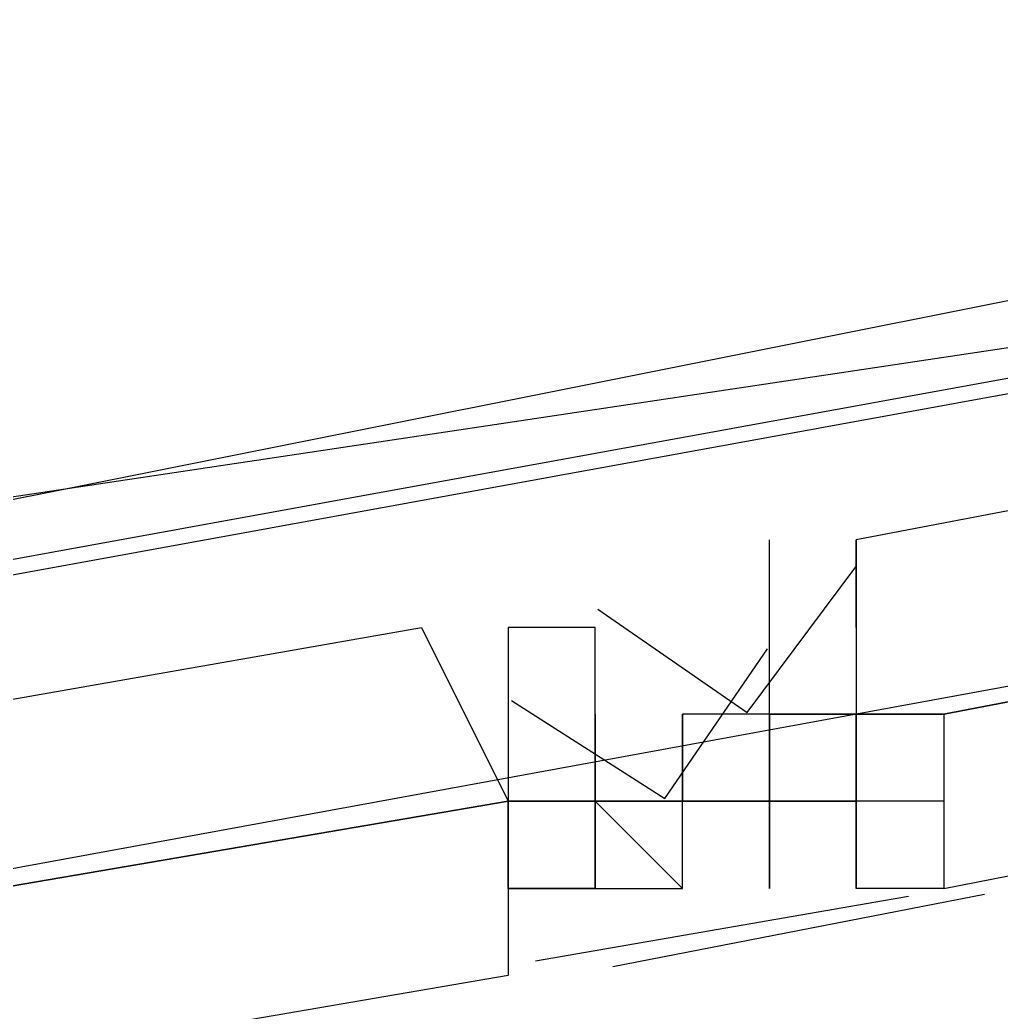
# Model space of a CAD drawing. Header units: feet. Extents: x -84 to 198, y -22 to 181.
# Drawn here: x 80.0052 to 80.1555, y 17.3055 to 17.4575 of the extents above; entities that cross this region are included whole.
import ezdxf

# ---------------------------------------------------------------- set-up
doc = ezdxf.new("R2010")
doc.units = ezdxf.units.FT
doc.layers.add('A-LINEA', color=7, linetype='CONTINUOUS')

msp = doc.modelspace()

# ---------------------------------------------------------------- linework, layer by layer
at = {"layer": 'A-LINEA'}
for p, q in [((80.12, 17.3778), (80.12, 17.3778)), ((80.12, 17.3778), (80.12, 17.3778)), ((80.1333, 17.3778), (80.1333, 17.3778)), ((80.1333, 17.3778), (80.1333, 17.3778)), ((80.1333, 17.3644), (80.1333, 17.3778)), ((80.1333, 17.3778), (80.1333, 17.3778)), ((80.1333, 17.3778), (80.1333, 17.3778)), ((80.1333, 17.3644), (80.1333, 17.3778)), ((80.08, 17.3644), (80.08, 17.3644)), ((80.08, 17.3644), (80.08, 17.3644)), ((80.08, 17.3644), (80.08, 17.3644)), ((80.08, 17.3644), (80.08, 17.3644)), ((80.08, 17.3644), (80.08, 17.3644)), ((80.08, 17.3644), (80.08, 17.3644)), ((80.08, 17.3644), (80.08, 17.3644)), ((80.08, 17.3644), (80.08, 17.3644)), ((80.08, 17.3644), (80.08, 17.3644)), ((80.08, 17.3644), (80.08, 17.3644)), ((80.08, 17.3644), (80.08, 17.3644)), ((80.08, 17.3644), (80.08, 17.3644)), ((80.0933, 17.3644), (80.0933, 17.3644)), ((80.0933, 17.3644), (80.0933, 17.3644)), ((80.0933, 17.3644), (80.0933, 17.3644)), ((80.0933, 17.3644), (80.0933, 17.3644)), ((80.0933, 17.3644), (80.0933, 17.3644)), ((80.0933, 17.3644), (80.0933, 17.3644)), ((80.0933, 17.3644), (80.0933, 17.3644)), ((80.0933, 17.3644), (80.0933, 17.3644)), ((80.0933, 17.3644), (80.0933, 17.3644)), ((80.0933, 17.3644), (80.0933, 17.3644)), ((80.12, 17.3644), (80.12, 17.3644)), ((80.12, 17.3644), (80.12, 17.3644)), ((80.12, 17.3644), (80.12, 17.3644)), ((80.12, 17.3644), (80.12, 17.3644)), ((80.12, 17.3644), (80.12, 17.3644)), ((80.12, 17.3644), (80.12, 17.3644)), ((80.12, 17.3644), (80.12, 17.3644)), ((80.12, 17.3644), (80.12, 17.3644)), ((80.12, 17.3644), (80.12, 17.3644)), ((80.12, 17.3644), (80.12, 17.3644)), ((80.12, 17.3644), (80.12, 17.3644)), ((80.12, 17.3644), (80.12, 17.3644)), ((80.1333, 17.3644), (80.1333, 17.3644)), ((80.1333, 17.3644), (80.1333, 17.3644)), ((80.1333, 17.3644), (80.1333, 17.3644)), ((80.1333, 17.3644), (80.1333, 17.3644)), ((80.1333, 17.3644), (80.1333, 17.3644)), ((80.1333, 17.3644), (80.1333, 17.3511)), ((80.1333, 17.3644), (80.1333, 17.3644)), ((80.1333, 17.3644), (80.1333, 17.3644)), ((80.1333, 17.3644), (80.1333, 17.3644)), ((80.1333, 17.3644), (80.1333, 17.3644)), ((80.1333, 17.3644), (80.1333, 17.3644)), ((80.1333, 17.3644), (80.1333, 17.3644)), ((80.1333, 17.3644), (80.1333, 17.3644)), ((80.1333, 17.3644), (80.1333, 17.3644)), ((80.1333, 17.3644), (80.1333, 17.3644)), ((80.1333, 17.3644), (80.1333, 17.3644)), ((80.1333, 17.3644), (80.1333, 17.3644)), ((80.1333, 17.3644), (80.1333, 17.3644)), ((80.1333, 17.3644), (80.1333, 17.3644)), ((80.1333, 17.3644), (80.1333, 17.3644)), ((80.1333, 17.3644), (80.1333, 17.3511)), ((80.1333, 17.3644), (80.1333, 17.3644)), ((80.1333, 17.3644), (80.1333, 17.3644)), ((80.1333, 17.3644), (80.1333, 17.3644)), ((80.1333, 17.3644), (80.1333, 17.3644)), ((80.1333, 17.3644), (80.1333, 17.3644)), ((80.1333, 17.3644), (80.1333, 17.3644)), ((80.1333, 17.3644), (80.1333, 17.3644)), ((80.1333, 17.3644), (80.1333, 17.3644)), ((80.1333, 17.3644), (80.1333, 17.3644)), ((80.08, 17.3511), (80.08, 17.3378)), ((80.08, 17.3511), (80.08, 17.3511)), ((80.08, 17.3511), (80.08, 17.3511)), ((80.08, 17.3511), (80.08, 17.3511)), ((80.08, 17.3511), (80.08, 17.3511)), ((80.08, 17.3511), (80.08, 17.3511)), ((80.08, 17.3511), (80.08, 17.3511)), ((80.08, 17.3511), (80.08, 17.3511)), ((80.08, 17.3511), (80.08, 17.3511)), ((80.08, 17.3511), (80.08, 17.3511)), ((80.08, 17.3511), (80.08, 17.3511)), ((80.08, 17.3511), (80.08, 17.3511)), ((80.08, 17.3511), (80.08, 17.3511)), ((80.08, 17.3511), (80.08, 17.3511)), ((80.08, 17.3511), (80.08, 17.3511)), ((80.08, 17.3511), (80.08, 17.3511)), ((80.08, 17.3511), (80.08, 17.3511)), ((80.08, 17.3511), (80.08, 17.3511)), ((80.08, 17.3511), (80.08, 17.3378)), ((80.08, 17.3511), (80.08, 17.3511)), ((80.08, 17.3511), (80.08, 17.3511)), ((80.08, 17.3511), (80.08, 17.3511)), ((80.08, 17.3511), (80.08, 17.3511)), ((80.08, 17.3511), (80.08, 17.3511)), ((80.08, 17.3511), (80.08, 17.3511)), ((80.08, 17.3511), (80.08, 17.3511)), ((80.08, 17.3511), (80.08, 17.3511)), ((80.08, 17.3511), (80.08, 17.3511)), ((80.08, 17.3511), (80.08, 17.3511)), ((80.08, 17.3511), (80.08, 17.3511)), ((80.08, 17.3511), (80.08, 17.3511)), ((80.08, 17.3511), (80.08, 17.3511)), ((80.08, 17.3511), (80.08, 17.3511)), ((80.08, 17.3511), (80.08, 17.3511)), ((80.08, 17.3511), (80.08, 17.3511)), ((80.08, 17.3511), (80.08, 17.3511)), ((80.0933, 17.3511), (80.0933, 17.3511)), ((80.0933, 17.3511), (80.0933, 17.3511)), ((80.0933, 17.3511), (80.0933, 17.3511)), ((80.0933, 17.3511), (80.0933, 17.3511)), ((80.0933, 17.3511), (80.0933, 17.3511)), ((80.0933, 17.3511), (80.0933, 17.3511)), ((80.0933, 17.3511), (80.0933, 17.3511)), ((80.0933, 17.3378), (80.0933, 17.3511)), ((80.0933, 17.3511), (80.0933, 17.3511)), ((80.0933, 17.3511), (80.0933, 17.3511)), ((80.0933, 17.3511), (80.0933, 17.3511)), ((80.0933, 17.3378), (80.0933, 17.3511)), ((80.0933, 17.3511), (80.0933, 17.3511)), ((80.0933, 17.3511), (80.0933, 17.3511)), ((80.0933, 17.3511), (80.0933, 17.3378)), ((80.0933, 17.3511), (80.0933, 17.3511)), ((80.0933, 17.3511), (80.0933, 17.3511)), ((80.0933, 17.3511), (80.0933, 17.3511)), ((80.0933, 17.3511), (80.0933, 17.3511)), ((80.0933, 17.3511), (80.0933, 17.3511)), ((80.0933, 17.3511), (80.0933, 17.3511)), ((80.0933, 17.3511), (80.0933, 17.3511)), ((80.0933, 17.3511), (80.0933, 17.3511)), ((80.0933, 17.3511), (80.0933, 17.3511)), ((80.0933, 17.3511), (80.0933, 17.3511)), ((80.0933, 17.3511), (80.0933, 17.3511)), ((80.0933, 17.3511), (80.0933, 17.3511)), ((80.0933, 17.3378), (80.0933, 17.3511)), ((80.0933, 17.3511), (80.0933, 17.3511)), ((80.0933, 17.3511), (80.0933, 17.3511)), ((80.0933, 17.3511), (80.0933, 17.3511)), ((80.0933, 17.3511), (80.0933, 17.3511)), ((80.0933, 17.3511), (80.0933, 17.3511)), ((80.0933, 17.3511), (80.0933, 17.3511)), ((80.0933, 17.3511), (80.0933, 17.3511)), ((80.0933, 17.3378), (80.0933, 17.3511)), ((80.0933, 17.3511), (80.0933, 17.3511)), ((80.0933, 17.3511), (80.0933, 17.3511)), ((80.0933, 17.3511), (80.0933, 17.3511)), ((80.0933, 17.3378), (80.0933, 17.3511)), ((80.0933, 17.3511), (80.0933, 17.3511)), ((80.0933, 17.3511), (80.0933, 17.3511)), ((80.0933, 17.3511), (80.0933, 17.3378)), ((80.0933, 17.3511), (80.0933, 17.3511)), ((80.0933, 17.3511), (80.0933, 17.3511)), ((80.0933, 17.3511), (80.0933, 17.3511)), ((80.0933, 17.3511), (80.0933, 17.3511)), ((80.0933, 17.3511), (80.0933, 17.3511)), ((80.0933, 17.3511), (80.0933, 17.3511)), ((80.0933, 17.3511), (80.0933, 17.3511)), ((80.0933, 17.3511), (80.0933, 17.3511)), ((80.0933, 17.3511), (80.0933, 17.3511)), ((80.0933, 17.3511), (80.0933, 17.3511)), ((80.0933, 17.3511), (80.0933, 17.3511)), ((80.0933, 17.3511), (80.0933, 17.3511)), ((80.0933, 17.3378), (80.0933, 17.3511)), ((80.1067, 17.3511), (80.1067, 17.3511)), ((80.1067, 17.3378), (80.1067, 17.3511)), ((80.1067, 17.3511), (80.1067, 17.3511)), ((80.1067, 17.3511), (80.1067, 17.3511)), ((80.1067, 17.3511), (80.1067, 17.3511)), ((80.1067, 17.3511), (80.1067, 17.3511)), ((80.1067, 17.3511), (80.1067, 17.3511)), ((80.1067, 17.3511), (80.1067, 17.3511)), ((80.1067, 17.3511), (80.1067, 17.3511)), ((80.1067, 17.3511), (80.1067, 17.3511)), ((80.1067, 17.3378), (80.1067, 17.3511)), ((80.1067, 17.3378), (80.1067, 17.3511)), ((80.1067, 17.3378), (80.1067, 17.3511)), ((80.12, 17.3511), (80.1067, 17.3511)), ((80.12, 17.3511), (80.1067, 17.3511)), ((80.1067, 17.3511), (80.1067, 17.3511)), ((80.1067, 17.3511), (80.1067, 17.3511)), ((80.1067, 17.3511), (80.1067, 17.3511)), ((80.1067, 17.3511), (80.1067, 17.3511)), ((80.1067, 17.3511), (80.1067, 17.3511)), ((80.1067, 17.3511), (80.1067, 17.3511)), ((80.1067, 17.3511), (80.1067, 17.3511)), ((80.1067, 17.3511), (80.1067, 17.3378)), ((80.1067, 17.3511), (80.1067, 17.3511)), ((80.1067, 17.3511), (80.1067, 17.3511)), ((80.1067, 17.3511), (80.1067, 17.3378)), ((80.1067, 17.3511), (80.1067, 17.3378)), ((80.1067, 17.3511), (80.1067, 17.3511)), ((80.1067, 17.3511), (80.1067, 17.3511)), ((80.1067, 17.3511), (80.1067, 17.3511)), ((80.1067, 17.3378), (80.1067, 17.3511)), ((80.1067, 17.3511), (80.1067, 17.3511)), ((80.1067, 17.3511), (80.1067, 17.3511)), ((80.1067, 17.3511), (80.1067, 17.3511)), ((80.1067, 17.3511), (80.1067, 17.3511)), ((80.1067, 17.3511), (80.1067, 17.3511)), ((80.1067, 17.3511), (80.1067, 17.3511)), ((80.1067, 17.3511), (80.1067, 17.3511)), ((80.1067, 17.3511), (80.1067, 17.3511)), ((80.1067, 17.3378), (80.1067, 17.3511)), ((80.1067, 17.3378), (80.1067, 17.3511)), ((80.1067, 17.3378), (80.1067, 17.3511)), ((80.12, 17.3511), (80.1067, 17.3511)), ((80.12, 17.3511), (80.1067, 17.3511)), ((80.1067, 17.3511), (80.1067, 17.3511)), ((80.1067, 17.3511), (80.1067, 17.3511)), ((80.1067, 17.3511), (80.1067, 17.3511)), ((80.1067, 17.3511), (80.1067, 17.3511)), ((80.1067, 17.3511), (80.1067, 17.3511)), ((80.1067, 17.3511), (80.1067, 17.3511)), ((80.1067, 17.3511), (80.1067, 17.3511)), ((80.1067, 17.3511), (80.1067, 17.3378)), ((80.1067, 17.3511), (80.1067, 17.3511)), ((80.1067, 17.3511), (80.1067, 17.3511)), ((80.1067, 17.3511), (80.1067, 17.3378)), ((80.1067, 17.3511), (80.1067, 17.3378)), ((80.1067, 17.3511), (80.1067, 17.3511)), ((80.1067, 17.3511), (80.1067, 17.3511)), ((80.12, 17.3511), (80.12, 17.3378)), ((80.12, 17.3511), (80.12, 17.3511)), ((80.12, 17.3511), (80.12, 17.3511)), ((80.12, 17.3511), (80.12, 17.3511)), ((80.12, 17.3511), (80.12, 17.3511)), ((80.12, 17.3511), (80.12, 17.3511)), ((80.12, 17.3511), (80.12, 17.3511)), ((80.12, 17.3511), (80.12, 17.3511)), ((80.12, 17.3511), (80.12, 17.3511)), ((80.12, 17.3511), (80.12, 17.3511)), ((80.12, 17.3511), (80.12, 17.3511)), ((80.12, 17.3511), (80.12, 17.3511)), ((80.12, 17.3511), (80.12, 17.3511)), ((80.12, 17.3511), (80.12, 17.3511)), ((80.12, 17.3511), (80.12, 17.3511)), ((80.12, 17.3511), (80.12, 17.3511)), ((80.12, 17.3511), (80.12, 17.3511)), ((80.12, 17.3511), (80.12, 17.3511)), ((80.1333, 17.3511), (80.12, 17.3511)), ((80.12, 17.3511), (80.12, 17.3511)), ((80.12, 17.3511), (80.12, 17.3511)), ((80.12, 17.3511), (80.12, 17.3511)), ((80.12, 17.3511), (80.12, 17.3511)), ((80.12, 17.3511), (80.12, 17.3511)), ((80.12, 17.3511), (80.12, 17.3511)), ((80.12, 17.3511), (80.12, 17.3511)), ((80.1333, 17.3511), (80.12, 17.3511)), ((80.12, 17.3511), (80.12, 17.3511)), ((80.1333, 17.3511), (80.12, 17.3511)), ((80.12, 17.3511), (80.12, 17.3511)), ((80.12, 17.3511), (80.12, 17.3511)), ((80.12, 17.3511), (80.12, 17.3511)), ((80.12, 17.3511), (80.12, 17.3511)), ((80.12, 17.3511), (80.12, 17.3511)), ((80.12, 17.3511), (80.12, 17.3511)), ((80.12, 17.3511), (80.12, 17.3511)), ((80.12, 17.3511), (80.12, 17.3511)), ((80.12, 17.3511), (80.12, 17.3511)), ((80.12, 17.3511), (80.12, 17.3511)), ((80.12, 17.3511), (80.1333, 17.3511)), ((80.12, 17.3511), (80.1333, 17.3511)), ((80.12, 17.3511), (80.12, 17.3511)), ((80.12, 17.3511), (80.12, 17.3511)), ((80.12, 17.3511), (80.12, 17.3511)), ((80.12, 17.3511), (80.12, 17.3511)), ((80.12, 17.3511), (80.12, 17.3511)), ((80.12, 17.3511), (80.12, 17.3511)), ((80.12, 17.3511), (80.12, 17.3378)), ((80.12, 17.3511), (80.12, 17.3511)), ((80.12, 17.3511), (80.12, 17.3511)), ((80.12, 17.3511), (80.12, 17.3511)), ((80.12, 17.3511), (80.12, 17.3511)), ((80.12, 17.3511), (80.12, 17.3511)), ((80.12, 17.3511), (80.12, 17.3511)), ((80.12, 17.3511), (80.12, 17.3511)), ((80.12, 17.3511), (80.12, 17.3511)), ((80.12, 17.3511), (80.12, 17.3511)), ((80.12, 17.3511), (80.12, 17.3511)), ((80.12, 17.3511), (80.12, 17.3511)), ((80.12, 17.3511), (80.12, 17.3511)), ((80.12, 17.3511), (80.12, 17.3511)), ((80.12, 17.3511), (80.12, 17.3511)), ((80.12, 17.3511), (80.12, 17.3511)), ((80.12, 17.3511), (80.12, 17.3511)), ((80.12, 17.3511), (80.12, 17.3511)), ((80.1333, 17.3511), (80.12, 17.3511)), ((80.12, 17.3511), (80.12, 17.3511)), ((80.12, 17.3511), (80.12, 17.3511)), ((80.12, 17.3511), (80.12, 17.3511)), ((80.12, 17.3511), (80.12, 17.3511)), ((80.12, 17.3511), (80.12, 17.3511)), ((80.12, 17.3511), (80.12, 17.3511)), ((80.12, 17.3511), (80.12, 17.3511)), ((80.1333, 17.3511), (80.12, 17.3511)), ((80.12, 17.3511), (80.12, 17.3511)), ((80.1333, 17.3511), (80.12, 17.3511)), ((80.12, 17.3511), (80.12, 17.3511)), ((80.12, 17.3511), (80.12, 17.3511)), ((80.12, 17.3511), (80.12, 17.3511)), ((80.12, 17.3511), (80.12, 17.3511)), ((80.12, 17.3511), (80.12, 17.3511)), ((80.12, 17.3511), (80.12, 17.3511)), ((80.12, 17.3511), (80.12, 17.3511)), ((80.12, 17.3511), (80.12, 17.3511)), ((80.12, 17.3511), (80.12, 17.3511)), ((80.12, 17.3511), (80.12, 17.3511)), ((80.12, 17.3511), (80.1333, 17.3511)), ((80.12, 17.3511), (80.1333, 17.3511)), ((80.12, 17.3511), (80.12, 17.3511)), ((80.12, 17.3511), (80.12, 17.3511)), ((80.12, 17.3511), (80.12, 17.3511)), ((80.12, 17.3511), (80.12, 17.3511)), ((80.12, 17.3511), (80.12, 17.3511)), ((80.12, 17.3511), (80.12, 17.3511)), ((80.1333, 17.3511), (80.1333, 17.3511)), ((80.1333, 17.3511), (80.1333, 17.3511)), ((80.1333, 17.3511), (80.1333, 17.3511)), ((80.1333, 17.3511), (80.1333, 17.3511)), ((80.1333, 17.3511), (80.1333, 17.3511)), ((80.1333, 17.3511), (80.1333, 17.3511)), ((80.1333, 17.3511), (80.1333, 17.3511)), ((80.1333, 17.3511), (80.1333, 17.3511)), ((80.1333, 17.3511), (80.1333, 17.3511)), ((80.1333, 17.3511), (80.1333, 17.3511)), ((80.1333, 17.3511), (80.1333, 17.3511)), ((80.1333, 17.3511), (80.1333, 17.3511)), ((80.1333, 17.3511), (80.1333, 17.3511)), ((80.1333, 17.3511), (80.1333, 17.3378)), ((80.1333, 17.3511), (80.1333, 17.3511)), ((80.1333, 17.3511), (80.1333, 17.3511)), ((80.1333, 17.3511), (80.1333, 17.3511)), ((80.1333, 17.3511), (80.1333, 17.3511)), ((80.1333, 17.3511), (80.1333, 17.3511)), ((80.1333, 17.3511), (80.1467, 17.3511)), ((80.1333, 17.3511), (80.1333, 17.3511)), ((80.1333, 17.3511), (80.1333, 17.3511)), ((80.1333, 17.3511), (80.1333, 17.3511)), ((80.1333, 17.3511), (80.1333, 17.3511)), ((80.1333, 17.3511), (80.1333, 17.3511)), ((80.1333, 17.3511), (80.1333, 17.3511)), ((80.1333, 17.3511), (80.1333, 17.3511)), ((80.1333, 17.3511), (80.1333, 17.3511)), ((80.1333, 17.3511), (80.1333, 17.3511)), ((80.1333, 17.3511), (80.1333, 17.3511)), ((80.1333, 17.3511), (80.1333, 17.3511)), ((80.1333, 17.3511), (80.1333, 17.3511)), ((80.1333, 17.3511), (80.1333, 17.3511)), ((80.1333, 17.3511), (80.1333, 17.3511)), ((80.1333, 17.3511), (80.1333, 17.3511)), ((80.1333, 17.3511), (80.1333, 17.3511)), ((80.1333, 17.3511), (80.1333, 17.3378)), ((80.1333, 17.3511), (80.1333, 17.3511)), ((80.1333, 17.3511), (80.1333, 17.3511)), ((80.1333, 17.3511), (80.1333, 17.3511)), ((80.1333, 17.3511), (80.1333, 17.3511)), ((80.1333, 17.3511), (80.1333, 17.3511)), ((80.1333, 17.3511), (80.1467, 17.3511)), ((80.1333, 17.3511), (80.1333, 17.3511)), ((80.1333, 17.3511), (80.1333, 17.3511)), ((80.1333, 17.3511), (80.1333, 17.3511)), ((80.1467, 17.3511), (80.1467, 17.3511)), ((80.1467, 17.3511), (80.1467, 17.3511)), ((80.1467, 17.3511), (80.1467, 17.3511)), ((80.1467, 17.3511), (80.1467, 17.3511)), ((80.1467, 17.3511), (80.1467, 17.3511)), ((80.1467, 17.3511), (80.1467, 17.3511)), ((80.08, 17.3378), (80.08, 17.3378)), ((80.08, 17.3378), (80.0933, 17.3378)), ((80.08, 17.3378), (80.08, 17.3378)), ((80.08, 17.3378), (80.08, 17.3244)), ((80.08, 17.3378), (80.08, 17.3378)), ((80.08, 17.3378), (80.08, 17.3378)), ((80.08, 17.3244), (80.08, 17.3378)), ((80.08, 17.3244), (80.08, 17.3378)), ((80.08, 17.3378), (80.08, 17.3378)), ((80.08, 17.3244), (80.08, 17.3378)), ((80.08, 17.3378), (80.08, 17.3378)), ((80.08, 17.3378), (80.08, 17.3378)), ((80.08, 17.3378), (80.08, 17.3378)), ((80.08, 17.3378), (80.08, 17.3378)), ((80.08, 17.3378), (80.08, 17.3378)), ((80.08, 17.3378), (80.08, 17.3378)), ((80.0933, 17.3378), (80.08, 17.3378)), ((80.08, 17.3378), (80.08, 17.3244)), ((80.08, 17.3378), (80.08, 17.3378)), ((80.08, 17.3378), (80.08, 17.3378)), ((80.08, 17.3378), (80.08, 17.3378)), ((80.08, 17.3378), (80.08, 17.3378)), ((80.08, 17.3378), (80.0933, 17.3378)), ((80.08, 17.3378), (80.08, 17.3378)), ((80.08, 17.3378), (80.08, 17.3244)), ((80.08, 17.3378), (80.08, 17.3378)), ((80.08, 17.3378), (80.08, 17.3378)), ((80.08, 17.3244), (80.08, 17.3378)), ((80.08, 17.3244), (80.08, 17.3378)), ((80.08, 17.3378), (80.08, 17.3378)), ((80.08, 17.3244), (80.08, 17.3378)), ((80.08, 17.3378), (80.08, 17.3378)), ((80.08, 17.3378), (80.08, 17.3378)), ((80.08, 17.3378), (80.08, 17.3378)), ((80.08, 17.3378), (80.08, 17.3378)), ((80.08, 17.3378), (80.08, 17.3378)), ((80.08, 17.3378), (80.08, 17.3378)), ((80.0933, 17.3378), (80.08, 17.3378)), ((80.08, 17.3378), (80.08, 17.3244)), ((80.08, 17.3378), (80.08, 17.3378)), ((80.08, 17.3378), (80.08, 17.3378)), ((80.08, 17.3378), (80.08, 17.3378)), ((80.0933, 17.3378), (80.0933, 17.3378)), ((80.0933, 17.3378), (80.0933, 17.3244)), ((80.0933, 17.3378), (80.0933, 17.3378)), ((80.0933, 17.3378), (80.0933, 17.3378)), ((80.0933, 17.3378), (80.1067, 17.3378)), ((80.0933, 17.3378), (80.0933, 17.3378)), ((80.0933, 17.3378), (80.0933, 17.3378)), ((80.0933, 17.3378), (80.0933, 17.3378)), ((80.0933, 17.3378), (80.0933, 17.3378)), ((80.0933, 17.3378), (80.1067, 17.3378)), ((80.0933, 17.3378), (80.0933, 17.3378)), ((80.0933, 17.3378), (80.0933, 17.3378)), ((80.0933, 17.3378), (80.0933, 17.3378)), ((80.0933, 17.3378), (80.0933, 17.3378)), ((80.0933, 17.3378), (80.0933, 17.3378)), ((80.0933, 17.3378), (80.0933, 17.3378)), ((80.0933, 17.3378), (80.0933, 17.3378)), ((80.0933, 17.3378), (80.0933, 17.3378)), ((80.0933, 17.3244), (80.0933, 17.3378)), ((80.0933, 17.3378), (80.0933, 17.3378)), ((80.0933, 17.3378), (80.0933, 17.3378)), ((80.0933, 17.3378), (80.0933, 17.3378)), ((80.0933, 17.3378), (80.0933, 17.3378)), ((80.0933, 17.3378), (80.0933, 17.3378)), ((80.0933, 17.3378), (80.0933, 17.3378)), ((80.0933, 17.3378), (80.0933, 17.3378)), ((80.1067, 17.3378), (80.0933, 17.3378)), ((80.0933, 17.3378), (80.0933, 17.3378)), ((80.0933, 17.3378), (80.0933, 17.3378)), ((80.1067, 17.3378), (80.0933, 17.3378)), ((80.0933, 17.3378), (80.0933, 17.3378)), ((80.0933, 17.3378), (80.0933, 17.3378)), ((80.0933, 17.3378), (80.0933, 17.3378)), ((80.0933, 17.3378), (80.0933, 17.3378)), ((80.0933, 17.3378), (80.0933, 17.3378)), ((80.0933, 17.3378), (80.0933, 17.3378)), ((80.0933, 17.3378), (80.0933, 17.3244)), ((80.0933, 17.3378), (80.0933, 17.3378)), ((80.0933, 17.3378), (80.0933, 17.3378)), ((80.0933, 17.3378), (80.0933, 17.3378)), ((80.0933, 17.3378), (80.0933, 17.3378)), ((80.0933, 17.3378), (80.0933, 17.3244)), ((80.0933, 17.3378), (80.0933, 17.3244)), ((80.1067, 17.3378), (80.0933, 17.3378)), ((80.0933, 17.3378), (80.0933, 17.3244)), ((80.0933, 17.3378), (80.0933, 17.3378)), ((80.0933, 17.3378), (80.0933, 17.3378)), ((80.0933, 17.3378), (80.1067, 17.3378)), ((80.0933, 17.3378), (80.0933, 17.3378)), ((80.0933, 17.3378), (80.1067, 17.3378)), ((80.0933, 17.3378), (80.0933, 17.3378)), ((80.0933, 17.3378), (80.0933, 17.3244)), ((80.0933, 17.3378), (80.0933, 17.3378)), ((80.0933, 17.3378), (80.0933, 17.3378)), ((80.0933, 17.3378), (80.1067, 17.3378)), ((80.0933, 17.3378), (80.0933, 17.3378)), ((80.0933, 17.3378), (80.0933, 17.3378)), ((80.0933, 17.3378), (80.0933, 17.3378)), ((80.0933, 17.3378), (80.0933, 17.3378)), ((80.0933, 17.3378), (80.1067, 17.3378)), ((80.0933, 17.3378), (80.0933, 17.3378)), ((80.0933, 17.3378), (80.0933, 17.3378)), ((80.0933, 17.3378), (80.0933, 17.3378)), ((80.0933, 17.3378), (80.0933, 17.3378)), ((80.0933, 17.3378), (80.0933, 17.3378)), ((80.0933, 17.3378), (80.0933, 17.3378)), ((80.0933, 17.3378), (80.0933, 17.3378)), ((80.0933, 17.3378), (80.0933, 17.3378)), ((80.0933, 17.3244), (80.0933, 17.3378)), ((80.0933, 17.3378), (80.0933, 17.3378)), ((80.0933, 17.3378), (80.0933, 17.3378)), ((80.0933, 17.3378), (80.0933, 17.3378)), ((80.0933, 17.3378), (80.0933, 17.3378)), ((80.0933, 17.3378), (80.0933, 17.3378)), ((80.0933, 17.3378), (80.0933, 17.3378)), ((80.0933, 17.3378), (80.0933, 17.3378)), ((80.1067, 17.3378), (80.0933, 17.3378)), ((80.0933, 17.3378), (80.0933, 17.3378)), ((80.0933, 17.3378), (80.0933, 17.3378)), ((80.1067, 17.3378), (80.0933, 17.3378)), ((80.0933, 17.3378), (80.0933, 17.3378)), ((80.0933, 17.3378), (80.0933, 17.3378)), ((80.0933, 17.3378), (80.0933, 17.3378)), ((80.0933, 17.3378), (80.0933, 17.3378)), ((80.0933, 17.3378), (80.0933, 17.3378)), ((80.0933, 17.3378), (80.0933, 17.3378)), ((80.0933, 17.3378), (80.0933, 17.3244)), ((80.0933, 17.3378), (80.0933, 17.3378)), ((80.0933, 17.3378), (80.0933, 17.3378)), ((80.0933, 17.3378), (80.0933, 17.3378)), ((80.0933, 17.3378), (80.0933, 17.3378)), ((80.0933, 17.3378), (80.0933, 17.3244)), ((80.0933, 17.3378), (80.0933, 17.3244)), ((80.1067, 17.3378), (80.0933, 17.3378)), ((80.0933, 17.3378), (80.0933, 17.3244)), ((80.0933, 17.3378), (80.0933, 17.3378)), ((80.0933, 17.3378), (80.0933, 17.3378)), ((80.0933, 17.3378), (80.1067, 17.3378)), ((80.0933, 17.3378), (80.0933, 17.3378)), ((80.0933, 17.3378), (80.1067, 17.3378)), ((80.1067, 17.3378), (80.1067, 17.3378)), ((80.1067, 17.3378), (80.1067, 17.3378)), ((80.1067, 17.3378), (80.1067, 17.3378)), ((80.1067, 17.3378), (80.1067, 17.3378)), ((80.1067, 17.3378), (80.1067, 17.3378)), ((80.1067, 17.3378), (80.1067, 17.3378)), ((80.1067, 17.3378), (80.1067, 17.3378)), ((80.1067, 17.3378), (80.1067, 17.3378)), ((80.1067, 17.3378), (80.1067, 17.3378)), ((80.1067, 17.3378), (80.1067, 17.3378)), ((80.1067, 17.3378), (80.1067, 17.3378)), ((80.1067, 17.3378), (80.1067, 17.3378)), ((80.1067, 17.3378), (80.1067, 17.3378)), ((80.1067, 17.3378), (80.1067, 17.3378)), ((80.1067, 17.3378), (80.1067, 17.3378)), ((80.1067, 17.3378), (80.1067, 17.3378)), ((80.1067, 17.3378), (80.1067, 17.3378)), ((80.1067, 17.3378), (80.12, 17.3378)), ((80.1067, 17.3378), (80.1067, 17.3378)), ((80.1067, 17.3378), (80.1067, 17.3378)), ((80.1067, 17.3378), (80.1067, 17.3378)), ((80.1067, 17.3378), (80.1067, 17.3378)), ((80.1067, 17.3378), (80.1067, 17.3378)), ((80.1067, 17.3378), (80.1067, 17.3378)), ((80.1067, 17.3378), (80.1067, 17.3378)), ((80.1067, 17.3378), (80.1067, 17.3378)), ((80.1067, 17.3378), (80.1067, 17.3378)), ((80.1067, 17.3378), (80.1067, 17.3378)), ((80.1067, 17.3378), (80.1067, 17.3378)), ((80.1067, 17.3378), (80.1067, 17.3378)), ((80.1067, 17.3378), (80.1067, 17.3378)), ((80.1067, 17.3378), (80.1067, 17.3378)), ((80.1067, 17.3378), (80.1067, 17.3378)), ((80.1067, 17.3378), (80.1067, 17.3378)), ((80.1067, 17.3378), (80.1067, 17.3378)), ((80.1067, 17.3244), (80.1067, 17.3378)), ((80.1067, 17.3378), (80.1067, 17.3378)), ((80.1067, 17.3378), (80.1067, 17.3378)), ((80.12, 17.3378), (80.1067, 17.3378)), ((80.1067, 17.3378), (80.1067, 17.3378)), ((80.1067, 17.3378), (80.1067, 17.3378)), ((80.12, 17.3378), (80.1067, 17.3378)), ((80.1067, 17.3378), (80.1067, 17.3378)), ((80.1067, 17.3378), (80.1067, 17.3378)), ((80.1067, 17.3378), (80.1067, 17.3378)), ((80.1067, 17.3378), (80.1067, 17.3378)), ((80.1067, 17.3378), (80.1067, 17.3378)), ((80.1067, 17.3378), (80.1067, 17.3378)), ((80.1067, 17.3378), (80.1067, 17.3378)), ((80.1067, 17.3378), (80.1067, 17.3378)), ((80.1067, 17.3378), (80.1067, 17.3378)), ((80.1067, 17.3378), (80.1067, 17.3378)), ((80.1067, 17.3378), (80.1067, 17.3378)), ((80.1067, 17.3378), (80.1067, 17.3378)), ((80.1067, 17.3378), (80.1067, 17.3378)), ((80.1067, 17.3378), (80.1067, 17.3378)), ((80.1067, 17.3378), (80.1067, 17.3378)), ((80.1067, 17.3378), (80.1067, 17.3378)), ((80.1067, 17.3378), (80.1067, 17.3378)), ((80.1067, 17.3378), (80.1067, 17.3378)), ((80.1067, 17.3378), (80.1067, 17.3378)), ((80.1067, 17.3378), (80.1067, 17.3378)), ((80.1067, 17.3378), (80.1067, 17.3378)), ((80.1067, 17.3378), (80.1067, 17.3378)), ((80.1067, 17.3378), (80.1067, 17.3378)), ((80.1067, 17.3378), (80.1067, 17.3378)), ((80.1067, 17.3378), (80.1067, 17.3378)), ((80.1067, 17.3378), (80.1067, 17.3378)), ((80.1067, 17.3378), (80.1067, 17.3378)), ((80.1067, 17.3378), (80.1067, 17.3378)), ((80.1067, 17.3378), (80.1067, 17.3378)), ((80.1067, 17.3378), (80.12, 17.3378)), ((80.1067, 17.3378), (80.1067, 17.3378)), ((80.1067, 17.3378), (80.1067, 17.3378)), ((80.1067, 17.3378), (80.1067, 17.3378)), ((80.1067, 17.3378), (80.1067, 17.3378)), ((80.1067, 17.3378), (80.1067, 17.3378)), ((80.1067, 17.3378), (80.1067, 17.3378)), ((80.1067, 17.3378), (80.1067, 17.3378)), ((80.1067, 17.3378), (80.1067, 17.3378)), ((80.1067, 17.3378), (80.1067, 17.3378)), ((80.1067, 17.3378), (80.1067, 17.3378)), ((80.1067, 17.3378), (80.1067, 17.3378)), ((80.1067, 17.3378), (80.1067, 17.3378)), ((80.1067, 17.3378), (80.1067, 17.3378)), ((80.1067, 17.3378), (80.1067, 17.3378)), ((80.1067, 17.3378), (80.1067, 17.3378)), ((80.1067, 17.3378), (80.1067, 17.3378)), ((80.1067, 17.3378), (80.1067, 17.3378)), ((80.1067, 17.3244), (80.1067, 17.3378)), ((80.1067, 17.3378), (80.1067, 17.3378)), ((80.1067, 17.3378), (80.1067, 17.3378)), ((80.12, 17.3378), (80.1067, 17.3378)), ((80.1067, 17.3378), (80.1067, 17.3378)), ((80.1067, 17.3378), (80.1067, 17.3378)), ((80.12, 17.3378), (80.1067, 17.3378)), ((80.1067, 17.3378), (80.1067, 17.3378)), ((80.1067, 17.3378), (80.1067, 17.3378)), ((80.1067, 17.3378), (80.1067, 17.3378)), ((80.1067, 17.3378), (80.1067, 17.3378)), ((80.1067, 17.3378), (80.1067, 17.3378)), ((80.1067, 17.3378), (80.1067, 17.3378)), ((80.1067, 17.3378), (80.1067, 17.3378)), ((80.1067, 17.3378), (80.1067, 17.3378)), ((80.1067, 17.3378), (80.1067, 17.3378)), ((80.1067, 17.3378), (80.1067, 17.3378)), ((80.1067, 17.3378), (80.1067, 17.3378)), ((80.1067, 17.3378), (80.1067, 17.3378)), ((80.12, 17.3378), (80.12, 17.3378)), ((80.12, 17.3378), (80.1333, 17.3378)), ((80.12, 17.3378), (80.1333, 17.3378)), ((80.12, 17.3378), (80.12, 17.3378)), ((80.12, 17.3378), (80.12, 17.3378)), ((80.12, 17.3378), (80.12, 17.3378)), ((80.12, 17.3378), (80.12, 17.3378)), ((80.12, 17.3378), (80.12, 17.3378)), ((80.12, 17.3378), (80.1333, 17.3378)), ((80.12, 17.3378), (80.1333, 17.3378)), ((80.12, 17.3378), (80.12, 17.3378)), ((80.12, 17.3378), (80.1333, 17.3378)), ((80.12, 17.3378), (80.1333, 17.3378)), ((80.12, 17.3378), (80.12, 17.3378)), ((80.12, 17.3378), (80.12, 17.3378)), ((80.12, 17.3378), (80.12, 17.3378)), ((80.12, 17.3378), (80.12, 17.3378)), ((80.12, 17.3378), (80.12, 17.3378)), ((80.12, 17.3378), (80.1333, 17.3378)), ((80.12, 17.3378), (80.12, 17.3378)), ((80.12, 17.3378), (80.12, 17.3378)), ((80.12, 17.3378), (80.12, 17.3378)), ((80.12, 17.3378), (80.12, 17.3378)), ((80.12, 17.3378), (80.12, 17.3378)), ((80.12, 17.3378), (80.12, 17.3378)), ((80.12, 17.3244), (80.12, 17.3378)), ((80.12, 17.3378), (80.12, 17.3378)), ((80.12, 17.3378), (80.12, 17.3378)), ((80.12, 17.3378), (80.12, 17.3378)), ((80.1333, 17.3378), (80.12, 17.3378)), ((80.12, 17.3378), (80.12, 17.3378)), ((80.12, 17.3378), (80.12, 17.3244)), ((80.12, 17.3378), (80.12, 17.3378)), ((80.12, 17.3378), (80.12, 17.3378)), ((80.12, 17.3378), (80.12, 17.3378)), ((80.12, 17.3378), (80.12, 17.3378)), ((80.12, 17.3244), (80.12, 17.3378)), ((80.1333, 17.3378), (80.12, 17.3378)), ((80.12, 17.3378), (80.12, 17.3378)), ((80.12, 17.3378), (80.12, 17.3378)), ((80.12, 17.3378), (80.12, 17.3244)), ((80.12, 17.3378), (80.12, 17.3378)), ((80.12, 17.3378), (80.12, 17.3378)), ((80.12, 17.3378), (80.12, 17.3378)), ((80.12, 17.3378), (80.12, 17.3378)), ((80.12, 17.3378), (80.12, 17.3378)), ((80.12, 17.3378), (80.12, 17.3378)), ((80.12, 17.3378), (80.12, 17.3378)), ((80.12, 17.3378), (80.12, 17.3378)), ((80.12, 17.3378), (80.12, 17.3378)), ((80.12, 17.3378), (80.12, 17.3378)), ((80.12, 17.3378), (80.12, 17.3378)), ((80.12, 17.3378), (80.12, 17.3378)), ((80.12, 17.3378), (80.12, 17.3378)), ((80.12, 17.3378), (80.12, 17.3378)), ((80.12, 17.3378), (80.12, 17.3378)), ((80.12, 17.3378), (80.12, 17.3378)), ((80.12, 17.3378), (80.12, 17.3378)), ((80.12, 17.3378), (80.12, 17.3378)), ((80.12, 17.3378), (80.12, 17.3378)), ((80.12, 17.3378), (80.1333, 17.3378)), ((80.12, 17.3378), (80.1333, 17.3378)), ((80.12, 17.3378), (80.12, 17.3378)), ((80.12, 17.3378), (80.12, 17.3378)), ((80.12, 17.3378), (80.12, 17.3378)), ((80.12, 17.3378), (80.12, 17.3378)), ((80.12, 17.3378), (80.12, 17.3378)), ((80.12, 17.3378), (80.1333, 17.3378)), ((80.12, 17.3378), (80.1333, 17.3378)), ((80.12, 17.3378), (80.12, 17.3378)), ((80.12, 17.3378), (80.1333, 17.3378)), ((80.12, 17.3378), (80.1333, 17.3378)), ((80.12, 17.3378), (80.12, 17.3378)), ((80.12, 17.3378), (80.12, 17.3378)), ((80.12, 17.3378), (80.12, 17.3378)), ((80.12, 17.3378), (80.12, 17.3378)), ((80.12, 17.3378), (80.12, 17.3378)), ((80.12, 17.3378), (80.1333, 17.3378)), ((80.12, 17.3378), (80.12, 17.3378)), ((80.12, 17.3378), (80.12, 17.3378)), ((80.12, 17.3378), (80.12, 17.3378)), ((80.12, 17.3378), (80.12, 17.3378)), ((80.12, 17.3378), (80.12, 17.3378)), ((80.12, 17.3378), (80.12, 17.3378)), ((80.12, 17.3244), (80.12, 17.3378)), ((80.12, 17.3378), (80.12, 17.3378)), ((80.12, 17.3378), (80.12, 17.3378)), ((80.12, 17.3378), (80.12, 17.3378)), ((80.1333, 17.3378), (80.12, 17.3378)), ((80.12, 17.3378), (80.12, 17.3378)), ((80.12, 17.3378), (80.12, 17.3244)), ((80.12, 17.3378), (80.12, 17.3378)), ((80.12, 17.3378), (80.12, 17.3378)), ((80.12, 17.3378), (80.12, 17.3378)), ((80.12, 17.3378), (80.12, 17.3378)), ((80.12, 17.3244), (80.12, 17.3378)), ((80.1333, 17.3378), (80.12, 17.3378)), ((80.12, 17.3378), (80.12, 17.3378)), ((80.12, 17.3378), (80.12, 17.3378)), ((80.12, 17.3378), (80.12, 17.3244)), ((80.12, 17.3378), (80.12, 17.3378)), ((80.12, 17.3378), (80.12, 17.3378)), ((80.12, 17.3378), (80.12, 17.3378)), ((80.12, 17.3378), (80.12, 17.3378)), ((80.12, 17.3378), (80.12, 17.3378)), ((80.12, 17.3378), (80.12, 17.3378)), ((80.12, 17.3378), (80.12, 17.3378)), ((80.12, 17.3378), (80.12, 17.3378)), ((80.12, 17.3378), (80.12, 17.3378)), ((80.12, 17.3378), (80.12, 17.3378)), ((80.12, 17.3378), (80.12, 17.3378)), ((80.12, 17.3378), (80.12, 17.3378)), ((80.12, 17.3378), (80.12, 17.3378)), ((80.12, 17.3378), (80.12, 17.3378)), ((80.12, 17.3378), (80.12, 17.3378)), ((80.12, 17.3378), (80.12, 17.3378)), ((80.12, 17.3378), (80.12, 17.3378)), ((80.12, 17.3378), (80.12, 17.3378)), ((80.1333, 17.3378), (80.1333, 17.3378)), ((80.1333, 17.3378), (80.1333, 17.3378)), ((80.1333, 17.3378), (80.1333, 17.3378)), ((80.1333, 17.3378), (80.1333, 17.3378)), ((80.1333, 17.3378), (80.1333, 17.3378)), ((80.1333, 17.3378), (80.1333, 17.3378)), ((80.1333, 17.3378), (80.1333, 17.3378)), ((80.1333, 17.3378), (80.1333, 17.3378)), ((80.1333, 17.3378), (80.1333, 17.3244)), ((80.1467, 17.3378), (80.1333, 17.3378)), ((80.1333, 17.3378), (80.1333, 17.3378)), ((80.1333, 17.3378), (80.1333, 17.3244)), ((80.1333, 17.3378), (80.1333, 17.3378)), ((80.1333, 17.3378), (80.1333, 17.3378)), ((80.1333, 17.3378), (80.1333, 17.3378)), ((80.1333, 17.3378), (80.1333, 17.3378)), ((80.1333, 17.3378), (80.1333, 17.3378)), ((80.1333, 17.3378), (80.1333, 17.3378)), ((80.1333, 17.3378), (80.1333, 17.3378)), ((80.1333, 17.3378), (80.1333, 17.3378)), ((80.1467, 17.3378), (80.1333, 17.3378)), ((80.1333, 17.3378), (80.1333, 17.3378)), ((80.1333, 17.3378), (80.1333, 17.3378)), ((80.1333, 17.3378), (80.1333, 17.3378)), ((80.1333, 17.3378), (80.1333, 17.3378)), ((80.1333, 17.3378), (80.1333, 17.3378)), ((80.1333, 17.3378), (80.1333, 17.3378)), ((80.1333, 17.3378), (80.1333, 17.3378)), ((80.1333, 17.3378), (80.1333, 17.3378)), ((80.1333, 17.3378), (80.1333, 17.3378)), ((80.1333, 17.3378), (80.1333, 17.3378)), ((80.1333, 17.3378), (80.1333, 17.3378)), ((80.1333, 17.3378), (80.1333, 17.3378)), ((80.1333, 17.3244), (80.1333, 17.3378)), ((80.1333, 17.3244), (80.1333, 17.3378)), ((80.1333, 17.3378), (80.1333, 17.3378)), ((80.1333, 17.3378), (80.1333, 17.3244)), ((80.1333, 17.3378), (80.1333, 17.3378)), ((80.1333, 17.3378), (80.1333, 17.3378)), ((80.1333, 17.3378), (80.1333, 17.3378)), ((80.1333, 17.3378), (80.1333, 17.3378)), ((80.1333, 17.3378), (80.1333, 17.3378)), ((80.1333, 17.3378), (80.1333, 17.3378)), ((80.1333, 17.3378), (80.1333, 17.3378)), ((80.1333, 17.3378), (80.1333, 17.3378)), ((80.1333, 17.3378), (80.1333, 17.3378)), ((80.1333, 17.3378), (80.1333, 17.3378)), ((80.1333, 17.3378), (80.1333, 17.3378)), ((80.1333, 17.3378), (80.1333, 17.3378)), ((80.1333, 17.3378), (80.1333, 17.3378)), ((80.1333, 17.3378), (80.1333, 17.3378)), ((80.1333, 17.3378), (80.1333, 17.3378)), ((80.1333, 17.3378), (80.1333, 17.3244)), ((80.1467, 17.3378), (80.1333, 17.3378)), ((80.1333, 17.3378), (80.1333, 17.3378)), ((80.1333, 17.3378), (80.1333, 17.3244)), ((80.1333, 17.3378), (80.1333, 17.3378)), ((80.1333, 17.3378), (80.1333, 17.3378)), ((80.1333, 17.3378), (80.1333, 17.3378)), ((80.1333, 17.3378), (80.1333, 17.3378)), ((80.1333, 17.3378), (80.1333, 17.3378)), ((80.1333, 17.3378), (80.1333, 17.3378)), ((80.1333, 17.3378), (80.1333, 17.3378)), ((80.1333, 17.3378), (80.1333, 17.3378)), ((80.1467, 17.3378), (80.1333, 17.3378)), ((80.1333, 17.3378), (80.1333, 17.3378)), ((80.1333, 17.3378), (80.1333, 17.3378)), ((80.1333, 17.3378), (80.1333, 17.3378)), ((80.1333, 17.3378), (80.1333, 17.3378)), ((80.1333, 17.3378), (80.1333, 17.3378)), ((80.1333, 17.3378), (80.1333, 17.3378)), ((80.1333, 17.3378), (80.1333, 17.3378)), ((80.1333, 17.3378), (80.1333, 17.3378)), ((80.1333, 17.3378), (80.1333, 17.3378)), ((80.1333, 17.3378), (80.1333, 17.3378)), ((80.1333, 17.3378), (80.1333, 17.3378)), ((80.1333, 17.3378), (80.1333, 17.3378)), ((80.1333, 17.3244), (80.1333, 17.3378)), ((80.1333, 17.3244), (80.1333, 17.3378)), ((80.1333, 17.3378), (80.1333, 17.3378)), ((80.1333, 17.3378), (80.1333, 17.3244)), ((80.1333, 17.3378), (80.1333, 17.3378)), ((80.1333, 17.3378), (80.1333, 17.3378)), ((80.1333, 17.3378), (80.1333, 17.3378)), ((80.1333, 17.3378), (80.1333, 17.3378)), ((80.1333, 17.3378), (80.1333, 17.3378)), ((80.1333, 17.3378), (80.1333, 17.3378)), ((80.1333, 17.3378), (80.1333, 17.3378)), ((80.1467, 17.3378), (80.1467, 17.3378)), ((80.1467, 17.3378), (80.1467, 17.3378)), ((80.1467, 17.3378), (80.1467, 17.3378)), ((80.1467, 17.3378), (80.1467, 17.3378)), ((80.1467, 17.3378), (80.1467, 17.3378)), ((80.1467, 17.3378), (80.1467, 17.3378)), ((80.1467, 17.3378), (80.1467, 17.3378)), ((80.1467, 17.3378), (80.1467, 17.3378)), ((80.08, 17.3244), (80.08, 17.3244)), ((80.08, 17.3244), (80.08, 17.3244)), ((80.08, 17.3244), (80.08, 17.3244)), ((80.08, 17.3244), (80.08, 17.3244)), ((80.08, 17.3244), (80.08, 17.3244)), ((80.08, 17.3244), (80.08, 17.3244)), ((80.08, 17.3244), (80.0933, 17.3244)), ((80.08, 17.3244), (80.08, 17.3244)), ((80.0933, 17.3244), (80.08, 17.3244)), ((80.08, 17.3244), (80.08, 17.3244)), ((80.0933, 17.3244), (80.08, 17.3244)), ((80.08, 17.3244), (80.08, 17.3244)), ((80.08, 17.3244), (80.08, 17.3244)), ((80.08, 17.3244), (80.08, 17.3244)), ((80.08, 17.3244), (80.08, 17.3244)), ((80.08, 17.3244), (80.08, 17.3244)), ((80.08, 17.3244), (80.08, 17.3244)), ((80.08, 17.3244), (80.08, 17.3244)), ((80.08, 17.3244), (80.08, 17.3244)), ((80.08, 17.3244), (80.0933, 17.3244)), ((80.08, 17.3244), (80.08, 17.3244)), ((80.0933, 17.3244), (80.08, 17.3244)), ((80.08, 17.3244), (80.08, 17.3244)), ((80.0933, 17.3244), (80.08, 17.3244)), ((80.08, 17.3244), (80.08, 17.3244)), ((80.08, 17.3244), (80.08, 17.3244)), ((80.1413, 17.3232), (80.0842, 17.3133)), ((80.1413, 17.3232), (80.0842, 17.3133)), ((80.0933, 17.3244), (80.0933, 17.3244)), ((80.0933, 17.3244), (80.0933, 17.3244)), ((80.0933, 17.3244), (80.0933, 17.3244)), ((80.0933, 17.3244), (80.0933, 17.3244)), ((80.0933, 17.3244), (80.0933, 17.3244)), ((80.0933, 17.3244), (80.0933, 17.3244)), ((80.0933, 17.3244), (80.0933, 17.3244)), ((80.0933, 17.3244), (80.0933, 17.3244)), ((80.0933, 17.3244), (80.0933, 17.3244)), ((80.0933, 17.3244), (80.0933, 17.3244)), ((80.0933, 17.3244), (80.0933, 17.3244)), ((80.0933, 17.3244), (80.0933, 17.3244)), ((80.0933, 17.3244), (80.0933, 17.3244)), ((80.0933, 17.3244), (80.0933, 17.3244)), ((80.0933, 17.3244), (80.0933, 17.3244)), ((80.0933, 17.3244), (80.0933, 17.3244)), ((80.0933, 17.3244), (80.0933, 17.3244)), ((80.0933, 17.3244), (80.0933, 17.3244)), ((80.0933, 17.3244), (80.0933, 17.3244)), ((80.0933, 17.3244), (80.0933, 17.3244)), ((80.0933, 17.3244), (80.0933, 17.3244)), ((80.0933, 17.3244), (80.0933, 17.3244)), ((80.0933, 17.3244), (80.0933, 17.3244)), ((80.0933, 17.3244), (80.0933, 17.3244)), ((80.0933, 17.3244), (80.0933, 17.3244)), ((80.0933, 17.3244), (80.0933, 17.3244)), ((80.0933, 17.3244), (80.0933, 17.3244)), ((80.0933, 17.3244), (80.0933, 17.3244)), ((80.0933, 17.3244), (80.0933, 17.3244)), ((80.0933, 17.3244), (80.0933, 17.3244)), ((80.0933, 17.3244), (80.0933, 17.3244)), ((80.0933, 17.3244), (80.0933, 17.3244)), ((80.0933, 17.3244), (80.0933, 17.3244)), ((80.0933, 17.3244), (80.1067, 17.3244)), ((80.0933, 17.3244), (80.0933, 17.3244)), ((80.0933, 17.3244), (80.0933, 17.3244)), ((80.0933, 17.3244), (80.0933, 17.3244)), ((80.0933, 17.3244), (80.0933, 17.3244)), ((80.0933, 17.3244), (80.0933, 17.3244)), ((80.0933, 17.3244), (80.0933, 17.3244)), ((80.0933, 17.3244), (80.0933, 17.3244)), ((80.0933, 17.3244), (80.0933, 17.3244)), ((80.0933, 17.3244), (80.0933, 17.3244)), ((80.0933, 17.3244), (80.0933, 17.3244)), ((80.0933, 17.3244), (80.0933, 17.3244)), ((80.0933, 17.3244), (80.0933, 17.3244)), ((80.0933, 17.3244), (80.0933, 17.3244)), ((80.0933, 17.3244), (80.0933, 17.3244)), ((80.0933, 17.3244), (80.0933, 17.3244)), ((80.0933, 17.3244), (80.0933, 17.3244)), ((80.0933, 17.3244), (80.0933, 17.3244)), ((80.0933, 17.3244), (80.0933, 17.3244)), ((80.0933, 17.3244), (80.0933, 17.3244)), ((80.0933, 17.3244), (80.0933, 17.3244)), ((80.0933, 17.3244), (80.0933, 17.3244)), ((80.0933, 17.3244), (80.0933, 17.3244)), ((80.0933, 17.3244), (80.0933, 17.3244)), ((80.0933, 17.3244), (80.0933, 17.3244)), ((80.0933, 17.3244), (80.0933, 17.3244)), ((80.0933, 17.3244), (80.0933, 17.3244)), ((80.0933, 17.3244), (80.0933, 17.3244)), ((80.0933, 17.3244), (80.0933, 17.3244)), ((80.0933, 17.3244), (80.0933, 17.3244)), ((80.0933, 17.3244), (80.0933, 17.3244)), ((80.0933, 17.3244), (80.0933, 17.3244)), ((80.0933, 17.3244), (80.0933, 17.3244)), ((80.0933, 17.3244), (80.0933, 17.3244)), ((80.0933, 17.3244), (80.0933, 17.3244)), ((80.0933, 17.3244), (80.0933, 17.3244)), ((80.0933, 17.3244), (80.0933, 17.3244)), ((80.0933, 17.3244), (80.0933, 17.3244)), ((80.0933, 17.3244), (80.0933, 17.3244)), ((80.0933, 17.3244), (80.0933, 17.3244)), ((80.0933, 17.3244), (80.1067, 17.3244)), ((80.0933, 17.3244), (80.0933, 17.3244)), ((80.0933, 17.3244), (80.0933, 17.3244)), ((80.0933, 17.3244), (80.0933, 17.3244)), ((80.0933, 17.3244), (80.0933, 17.3244)), ((80.0933, 17.3244), (80.0933, 17.3244)), ((80.0933, 17.3244), (80.0933, 17.3244)), ((80.1529, 17.3235), (80.096, 17.3124)), ((80.1529, 17.3235), (80.096, 17.3124)), ((80.1067, 17.3244), (80.1067, 17.3244)), ((80.1067, 17.3244), (80.1067, 17.3244)), ((80.1067, 17.3244), (80.1067, 17.3244)), ((80.1067, 17.3244), (80.1067, 17.3244)), ((80.1067, 17.3244), (80.1067, 17.3244)), ((80.1067, 17.3244), (80.1067, 17.3244)), ((80.1067, 17.3244), (80.1067, 17.3244)), ((80.1067, 17.3244), (80.1067, 17.3244)), ((80.1067, 17.3244), (80.1067, 17.3244)), ((80.1067, 17.3244), (80.1067, 17.3244)), ((80.1067, 17.3244), (80.1067, 17.3244)), ((80.1067, 17.3244), (80.1067, 17.3244)), ((80.1067, 17.3244), (80.1067, 17.3244)), ((80.1067, 17.3244), (80.1067, 17.3244)), ((80.1067, 17.3244), (80.1067, 17.3244)), ((80.1067, 17.3244), (80.1067, 17.3244)), ((80.1067, 17.3244), (80.1067, 17.3244)), ((80.1067, 17.3244), (80.1067, 17.3244)), ((80.1067, 17.3244), (80.1067, 17.3244)), ((80.1067, 17.3244), (80.1067, 17.3244)), ((80.1067, 17.3244), (80.1067, 17.3244)), ((80.1067, 17.3244), (80.1067, 17.3244)), ((80.1067, 17.3244), (80.1067, 17.3244)), ((80.1067, 17.3244), (80.1067, 17.3244)), ((80.1067, 17.3244), (80.1067, 17.3244)), ((80.1067, 17.3244), (80.1067, 17.3244)), ((80.1067, 17.3244), (80.1067, 17.3244)), ((80.1067, 17.3244), (80.1067, 17.3244)), ((80.1067, 17.3244), (80.1067, 17.3244)), ((80.1067, 17.3244), (80.1067, 17.3244)), ((80.1067, 17.3244), (80.1067, 17.3244)), ((80.1067, 17.3244), (80.1067, 17.3244)), ((80.1067, 17.3244), (80.1067, 17.3244)), ((80.1067, 17.3244), (80.1067, 17.3244)), ((80.1067, 17.3244), (80.1067, 17.3244)), ((80.1067, 17.3244), (80.1067, 17.3244)), ((80.1067, 17.3244), (80.1067, 17.3244)), ((80.1067, 17.3244), (80.1067, 17.3244)), ((80.12, 17.3244), (80.12, 17.3244)), ((80.12, 17.3244), (80.12, 17.3244)), ((80.12, 17.3244), (80.12, 17.3244)), ((80.12, 17.3244), (80.12, 17.3244)), ((80.12, 17.3244), (80.12, 17.3244)), ((80.12, 17.3244), (80.12, 17.3244)), ((80.12, 17.3244), (80.12, 17.3244)), ((80.12, 17.3244), (80.12, 17.3244)), ((80.12, 17.3244), (80.12, 17.3244)), ((80.12, 17.3244), (80.12, 17.3244)), ((80.12, 17.3244), (80.12, 17.3244)), ((80.12, 17.3244), (80.12, 17.3244)), ((80.12, 17.3244), (80.12, 17.3244)), ((80.12, 17.3244), (80.12, 17.3244)), ((80.12, 17.3244), (80.12, 17.3244)), ((80.12, 17.3244), (80.12, 17.3244)), ((80.12, 17.3244), (80.12, 17.3244)), ((80.12, 17.3244), (80.12, 17.3244)), ((80.12, 17.3244), (80.12, 17.3244)), ((80.12, 17.3244), (80.12, 17.3244)), ((80.12, 17.3244), (80.12, 17.3244)), ((80.12, 17.3244), (80.12, 17.3244)), ((80.12, 17.3244), (80.12, 17.3244)), ((80.12, 17.3244), (80.12, 17.3244)), ((80.12, 17.3244), (80.12, 17.3244)), ((80.12, 17.3244), (80.12, 17.3244)), ((80.12, 17.3244), (80.12, 17.3244)), ((80.12, 17.3244), (80.12, 17.3244)), ((80.12, 17.3244), (80.12, 17.3244)), ((80.12, 17.3244), (80.12, 17.3244)), ((80.12, 17.3244), (80.12, 17.3244)), ((80.12, 17.3244), (80.12, 17.3244)), ((80.1333, 17.3244), (80.1333, 17.3244)), ((80.1333, 17.3244), (80.1333, 17.3244)), ((80.1333, 17.3244), (80.1333, 17.3244)), ((80.1333, 17.3244), (80.1333, 17.3244)), ((80.1333, 17.3244), (80.1333, 17.3244)), ((80.1467, 17.3244), (80.1333, 17.3244)), ((80.1333, 17.3244), (80.1333, 17.3244)), ((80.1333, 17.3244), (80.1333, 17.3244)), ((80.1333, 17.3244), (80.1333, 17.3244)), ((80.1333, 17.3244), (80.1333, 17.3244)), ((80.1333, 17.3244), (80.1333, 17.3244)), ((80.1333, 17.3244), (80.1333, 17.3244)), ((80.1467, 17.3244), (80.1333, 17.3244)), ((80.1333, 17.3244), (80.1333, 17.3244)), ((80.1467, 17.3244), (80.1467, 17.3244)), ((80.1467, 17.3244), (80.1467, 17.3244)), ((80.1467, 17.3244), (80.1467, 17.3244)), ((80.1467, 17.3244), (80.1467, 17.3244))]:
    msp.add_line(p, q, dxfattribs=at)
for points in [[(26.7067, 23.3511), (28.04, 21.6178), (31.0267, 20.8311), (34.0133, 20.0978), (37.0133, 19.4044), (40.0267, 18.7778), (43.0533, 18.2044), (46.0933, 17.6844), (49.1467, 17.2178), (52.2, 16.8044), (55.2533, 16.4444), (58.32, 16.1511), (60.4, 16.0178), (62.48, 15.9511), (64.5467, 15.9244), (66.6267, 15.9511), (68.7067, 16.0178), (70.7867, 16.1511), (72.8533, 16.3244), (74.92, 16.5511), (76.9867, 16.8178), (79.04, 17.1511), (81.08, 17.5244), (83.12, 17.9378)], [(26.7067, 23.3511), (28.04, 21.6178), (31.0267, 20.8311), (34.0133, 20.0978), (37.0133, 19.4044), (40.0267, 18.7778), (43.0533, 18.2044), (46.0933, 17.6844), (49.1467, 17.2178), (52.2, 16.8044), (55.2533, 16.4444), (58.32, 16.1511), (60.4, 16.0178), (62.48, 15.9511), (64.5467, 15.9244), (66.6267, 15.9511), (68.7067, 16.0178), (70.7867, 16.1511), (72.8533, 16.3244), (74.92, 16.5511), (76.9867, 16.8178), (79.04, 17.1511), (81.08, 17.5244), (83.12, 17.9378)], [(80.1333, 17.3511), (80.1467, 17.3511), (84.0133, 18.0978), (84.0133, 18.1111), (84.0133, 18.1244), (80.1333, 17.3778), (80.1333, 17.3644), (80.1333, 17.3511)], [(80.1333, 17.3511), (80.1467, 17.3511), (84.0133, 18.0978), (84.0133, 18.1111), (84.0133, 18.1244), (80.1333, 17.3778), (80.1333, 17.3644), (80.1333, 17.3511)], [(80.1467, 17.3244), (84.0133, 18.0844), (84.0133, 18.0978), (80.1467, 17.3511), (80.1467, 17.3378), (80.1467, 17.3244)], [(80.1467, 17.3244), (84.0133, 18.0844), (84.0133, 18.0978), (80.1467, 17.3511), (80.1467, 17.3378), (80.1467, 17.3244)], [(80.1333, 17.9911), (79.8533, 17.9378), (79.9467, 17.3644), (80.24, 17.4178), (80.1333, 17.9911)], [(79.8533, 17.9378), (80.1333, 17.9911), (80.2533, 17.4178), (79.96, 17.3644), (79.8533, 17.9378)], [(80.1333, 17.9911), (79.8533, 17.9378), (79.9467, 17.3644), (80.24, 17.4178), (80.1333, 17.9911)], [(79.8533, 17.9378), (80.1333, 17.9911), (80.2533, 17.4178), (79.96, 17.3644), (79.8533, 17.9378)], [(80.1333, 17.9778), (79.8667, 17.9244), (79.96, 17.3778), (80.2267, 17.4178), (80.1333, 17.9778)], [(79.8667, 17.9244), (80.1333, 17.9778), (80.24, 17.4311), (79.9733, 17.3778), (79.8667, 17.9244)], [(80.1333, 17.9778), (79.8667, 17.9244), (79.96, 17.3778), (80.2267, 17.4178), (80.1333, 17.9778)], [(79.8667, 17.9244), (80.1333, 17.9778), (80.24, 17.4311), (79.9733, 17.3778), (79.8667, 17.9244)], [(80.1333, 17.3244), (80.1333, 17.3378), (80.1333, 17.3511), (80.12, 17.3511), (80.12, 17.3644), (80.12, 17.3778)], [(80.1333, 17.3244), (80.1333, 17.3378), (80.1333, 17.3511), (80.12, 17.3511), (80.12, 17.3644), (80.12, 17.3778)], [(80.1333, 17.3778), (80.1333, 17.3644), (80.1333, 17.3511), (80.1467, 17.3511), (80.1467, 17.3378), (80.1467, 17.3244)], [(80.1333, 17.3778), (80.1333, 17.3644), (80.1333, 17.3511), (80.1467, 17.3511), (80.1467, 17.3378), (80.1467, 17.3244)], [(80.0937, 17.3672), (80.1166, 17.3514), (80.1332, 17.3737)], [(80.0937, 17.3672), (80.1166, 17.3514), (80.1332, 17.3737)], [(80.08, 17.3378), (76.1867, 16.6711), (76.1867, 16.6844), (80.0667, 17.3644), (80.08, 17.3378)], [(80.08, 17.3378), (76.1867, 16.6711), (76.1867, 16.6844), (80.0667, 17.3644), (80.08, 17.3378)], [(80.08, 17.3644), (80.08, 17.3378), (80.08, 17.3244), (80.08, 17.3111)], [(80.0933, 17.3244), (80.0933, 17.3378), (80.0933, 17.3511), (80.0933, 17.3644), (80.08, 17.3644)], [(80.08, 17.3644), (80.08, 17.3378), (80.08, 17.3244), (80.08, 17.3111)], [(80.0933, 17.3244), (80.0933, 17.3378), (80.0933, 17.3511), (80.0933, 17.3644), (80.08, 17.3644)], [(80.0805, 17.3532), (80.104, 17.3382), (80.1197, 17.3611)], [(80.0805, 17.3532), (80.104, 17.3382), (80.1197, 17.3611)], [(80.1067, 17.3244), (80.0933, 17.3378), (80.0933, 17.3511)], [(80.1067, 17.3244), (80.0933, 17.3378), (80.0933, 17.3511)], [(80.12, 17.3378), (80.12, 17.3378), (80.12, 17.3511), (80.1333, 17.3511)], [(80.12, 17.3378), (80.12, 17.3378), (80.12, 17.3511), (80.1333, 17.3511)], [(80.12, 17.3378), (80.12, 17.3378), (80.12, 17.3511), (80.1333, 17.3511)], [(80.12, 17.3378), (80.12, 17.3378), (80.12, 17.3511), (80.1333, 17.3511)], [(80.1333, 17.3511), (80.1467, 17.3511), (80.1333, 17.3511)], [(80.1333, 17.3511), (80.1467, 17.3511), (80.1333, 17.3511)], [(80.1333, 17.3511), (80.1467, 17.3511), (80.1333, 17.3511)], [(80.1333, 17.3511), (80.1467, 17.3511), (80.1333, 17.3511)], [(80.08, 17.3111), (76.1867, 16.6444), (76.1867, 16.6578), (76.1867, 16.6711), (80.08, 17.3378), (80.08, 17.3244), (80.08, 17.3111)], [(80.08, 17.3111), (76.1867, 16.6444), (76.1867, 16.6578), (76.1867, 16.6711), (80.08, 17.3378), (80.08, 17.3244), (80.08, 17.3111)], [(80.08, 17.3378), (80.08, 17.3378), (80.0933, 17.3378)], [(80.08, 17.3378), (80.08, 17.3378), (80.0933, 17.3378)], [(80.0933, 17.3378), (80.0933, 17.3244), (80.1067, 17.3244)], [(80.0933, 17.3244), (80.0933, 17.3378), (80.1067, 17.3378)], [(80.0933, 17.3378), (80.0933, 17.3244), (80.1067, 17.3244)], [(80.0933, 17.3244), (80.0933, 17.3378), (80.1067, 17.3378)], [(80.1067, 17.3378), (80.1067, 17.3378), (80.12, 17.3378)], [(80.1067, 17.3378), (80.1067, 17.3378), (80.12, 17.3378)], [(80.08, 17.3244), (80.0933, 17.3244), (80.08, 17.3244)], [(80.08, 17.3244), (80.0933, 17.3244), (80.08, 17.3244)], [(80.08, 17.3244), (80.0933, 17.3244), (80.08, 17.3244)], [(80.08, 17.3244), (80.0933, 17.3244), (80.08, 17.3244)]]:
    msp.add_lwpolyline(points, dxfattribs=at)

doc.saveas('drawing.dxf')
